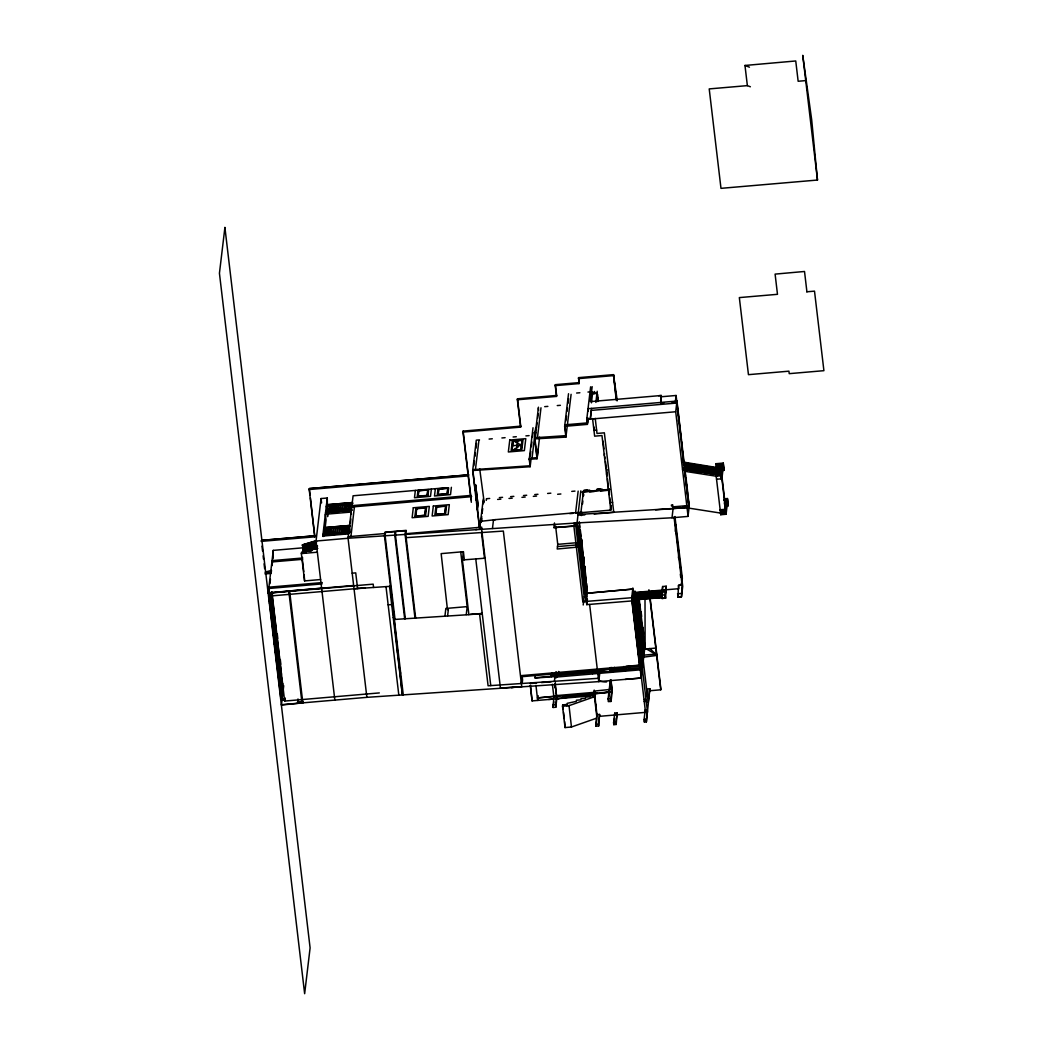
<?xml version="1.0" encoding="UTF-8"?>
<svg xmlns="http://www.w3.org/2000/svg" width="1046" height="1046" viewBox="0 0 1046 1046"><rect width="100%" height="100%" fill="white"/><g stroke="black" fill="none" stroke-linecap="round" stroke-linejoin="round"><path stroke-width="1.5" d="M665.557 591.147L663.726 591.761L663.622 590.99M625.678 670.748L625.822 669.218M632.738 589.094L587.342 593.213L632.738 589.094L633.105 592.598L678.919 588.676M373.566 587.473L373.174 584.152L268.207 593.174L273.268 550.379L316.938 546.613M269.92 583.733L270.443 579.301M265.043 573.927L271.136 573.391L271.489 570.41L265.253 572.07M272.052 565.625L272.431 562.434M273.058 558.839L273.268 550.379M269.253 601.319L270.273 592.729M269.332 601.947L270.443 592.572M269.528 603.594L270.613 594.442L271.685 603.555M272.588 592.611L272.195 595.841L365.381 587.813M270.692 612.015L272.025 600.731M270.888 613.675L272.221 602.391M271.96 622.788L273.294 611.505M273.372 610.851L273.607 608.393M272.156 624.449L273.49 613.165M273.607 612.629L273.843 610.184M273.228 633.562L274.562 622.278M273.424 635.21L274.758 623.939M274.431 645.029L275.922 632.385L271.202 592.494M276.275 629.404L276.196 630.071L271.699 592.167M274.627 646.69L276.288 632.621M274.693 647.304L276.379 633.013M275.111 650.821L276.915 634.334M275.307 652.482L277.151 636.857M276.471 660.902L277.805 649.618M276.667 662.563L278.001 651.279M277.739 671.676L279.073 660.392M277.935 673.323L279.269 662.053M279.635 659.359L281.439 674.356M288.774 590.99L301.993 702.951L302.83 702.86L289.611 590.912L353.653 585.485M279.021 682.45L280.354 671.166M279.217 684.097L280.55 672.826M280.21 693.916L282.054 678.292M280.472 696.191L282.25 679.939M281.544 693.838L282.773 683.456M281.858 696.531L283.087 686.189M283.728 685.718L281.439 705.03L302.83 702.86M320.599 579.536L304.582 580.922L301.353 553.582L301.496 552.327L312.323 550.17L312.466 548.928L317.801 548.47M379.319 692.923L284.643 701.068L285.035 697.839M303.392 545.306L302.569 552.863L303.771 545.502M303.732 545.201L302.529 552.563M305.563 544.626L304.347 552.719L305.602 544.94M304.347 552.719L305.223 544.731M307.393 544.064L306.125 552.563L307.432 544.378M306.125 552.563L307.053 544.168M308.021 550.85L309.25 543.802M304.582 580.922L304.164 574.855M308.06 551.164L308.871 543.593M308.387 551.137L309.224 543.489M311.08 543.24L310.126 550.667M309.838 551.007L310.701 543.031M310.165 550.981L311.041 542.926M312.532 542.469L311.616 550.863L312.911 542.665M312.872 542.351L311.577 550.549M314.794 536.755L310.44 497.974M314.702 541.789L313.539 549.464L314.741 542.103M326.94 511.952C327.882 483.252 327.79 545.62 327.28 498.014L321.057 498.55L316.036 541.017L334.851 700.101M316.35 542.769L315.317 549.307L316.533 541.227M297.495 703.304L298.005 698.963M317.095 549.15L317.448 545.607M327.28 498.014L322.783 536.075L348.58 533.852M323.031 535.683L323.162 536.533M323.188 534.323L348.972 532.218L323.188 534.323L323.292 535.434L349.103 533.081M323.789 529.25L323.933 529.851M323.972 527.681L349.769 525.458L323.972 527.681L324.051 528.949L349.887 526.4M326.679 504.787L352.476 502.564L326.679 504.787L326.757 506.042L352.594 503.492L342.473 504.381M326.757 506.042L339.689 504.603M325.28 528.217C323.933 543.345 323.881 528.884 325.358 528.831M324.208 535.644L326.051 520.071L325.358 514.266L351.155 512.043L351.43 514.318M327.097 528.374C326.221 542.665 326.064 529.132 327.463 528.648M330.131 505.44C328.431 522.085 329.059 504.107 330.17 505.754M326.679 534.65L327.398 528.034M329.385 511.742L330.105 505.126M321.619 588.244L268.247 592.834M329.503 527.851C328.169 542.979 328.104 528.518 329.582 528.478M332.21 504.943C330.876 520.071 330.811 505.61 332.288 505.571M328.457 534.493L329.542 528.165M331.177 511.586L331.922 505.283M331.321 528.008C330.444 542.299 330.288 528.766 331.687 528.295M334.367 505.074C332.654 521.719 333.295 503.741 334.393 505.388M330.915 534.284L331.621 527.668M333.622 511.376L334.328 504.76M332.693 534.127L333.726 527.485L333.02 534.101M335.4 511.219L336.433 504.577L335.727 511.193M334.798 533.944L335.844 527.302L335.138 533.918M337.505 511.049L338.551 504.407L337.845 511.01M336.917 533.761L337.95 527.119L337.243 533.735M339.623 510.866L340.669 504.224L339.95 510.827M339.022 533.578L340.068 526.936L339.362 533.552M341.728 510.683L342.774 504.041L342.068 510.644M341.14 533.408L342.186 526.766L341.467 533.368M343.846 510.5L344.892 503.858L344.186 510.474M343.219 532.911L344.291 526.583L343.585 533.185M345.925 510.003L346.997 503.675L346.291 510.291M343.258 533.225L344.33 526.883M345.965 510.317L346.71 504.015M345.363 533.042L346.409 526.4L345.664 532.702M348.07 510.134L349.116 503.492L348.37 509.794M345.703 533.002L346.108 526.739M348.41 510.108L349.155 503.806M348.566 526.569L347.481 532.911L348.187 526.243L349.769 526.112M351.273 503.675L350.188 510.003L350.894 503.335L352.476 503.204M347.481 532.911L348.226 526.609L349.809 526.465M350.188 510.003L350.933 503.701M351.796 510.304L325.999 512.527L325.894 511.416L351.691 509.193L351.796 510.304L325.554 512.605M349.599 529.851L349.73 525.798M350.332 523.641L350.881 518.986M350.92 536.48L354.424 506.761M352.175 573.208L355.732 572.868L357.588 588.558M415.354 490.43L414.491 497.726L430.507 496.34L431.37 489.044M417.707 496.301L418.374 490.639L428.219 489.803L427.553 495.464M418.622 490.718L417.969 496.196L427.317 495.386L427.958 489.907M416.7 508.787L415.837 516.083L424.741 515.325L425.604 508.016M418.204 496.092L418.831 490.783L427.722 490.012L427.095 495.32M435.371 488.704L434.508 496L450.512 494.614L451.375 487.318M436.718 507.062L435.855 514.357L444.746 513.599L445.609 506.303M438.222 494.366L438.849 489.057L447.74 488.286L447.113 493.594M444.942 616.042L445.844 608.458L467.196 606.615L460.724 551.935M447.61 615.859L448.355 609.557L447.466 609.635L441.151 553.622L463.391 551.7L464.346 559.741M470.439 614.316L482.219 613.505L468.883 614.656L462.41 559.976L463.391 551.7M466.255 614.59L467.196 606.615M468.883 614.656L394.355 619.467M481.356 521.797L481.722 518.62M483.605 502.747L483.788 501.152M479.552 613.74L488.09 685.784L598.364 678.305M535.84 429.095L534.676 438.875L537.029 458.763L529.263 459.272L530.139 466.725L472.687 470.504L479.643 529.328L483.265 498.994M537.474 437.568L540.991 407.796M538.193 448.982L537.029 458.763L539.605 437.163M521.379 683.522L522.189 676.67L640.636 666.367L640.44 667.963L609.857 670.604L610.21 667.675L612.093 667.505L611.622 671.493L625.691 670.277L626.162 666.289L640.793 665.034M521.483 683.574L521.823 680.763M522.216 682.986L522.516 680.462M535.421 674.67L535.016 678.056L554.955 676.592M632.098 600.914L632.202 600.012L632.098 600.914L586.754 604.627L577.47 525.968L553.935 527.629L554.485 522.961M538.219 695.76L537.67 700.428L535.957 685.392M555.583 525.968L557.753 544.351L557.204 549.006L580.805 546.81L583.89 573.221M551.948 672.696L551.556 675.938L592.101 672.447L592.533 673.729M554.38 681.469L555.021 675.991L535.055 677.743M557.165 695.668L555.792 707.24L553.125 707.475L553.909 695.825M554.864 687.719L555.439 682.855M556.014 677.991L556.407 674.748L600.77 670.917M574.319 522.791L573.901 526.282L582.818 601.685L631.719 597.724L632.869 587.983M575.601 512.736L578.163 491.097M538.455 407.195L534.676 438.875L565.912 437.11L564.644 426.337L587.329 424.388L586.754 419.42L590.624 386.811M553.125 707.475L553.792 701.827M555.792 707.24L556.498 696.296L537.369 697.943L556.537 695.982L555.138 683.352M559.152 673.885L558.708 671.454M582.818 601.685L586.388 601.372L577.039 522.935L580.831 490.875M578.294 514.004L578.137 515.325L578.033 514.501L687.484 507.572M591.539 408.411L590.284 419.106L591.317 410.398L676.736 403.05L689.092 507.428L688.896 505.767M578.268 533.199L578.922 526.413L580.386 538.834M578.294 533.408L578.974 527.576L580.255 538.337L579.562 544.142M580.7 514.266L583.498 490.639L589.683 490.103M583.106 495.634L583.38 491.633L609.648 489.371M578.268 512.501L578.569 514.985L581.236 514.763L581.602 511.703M582.504 504.041L582.87 500.982M583.681 494.117L583.681 495.686M581.328 515.586L581.484 514.266M578.922 538.768L579.615 532.963M579.667 544.966L580.282 538.468M580.347 550.667L581.066 544.561L584.165 570.815L583.459 576.83M581.354 542.129L581.563 540.337M580.935 547.306L581.105 545.437M581.027 547.895L580.648 551.072L580.269 547.856M596.978 718.04L571.456 727.009L565.036 727.571L562.513 706.246L562.683 704.86L567.128 704.468M580.595 552.733L580.922 549.869L581.654 561.689M581.864 555.178L582.06 553.596M581.903 563.742L582.347 559.937M583.04 554.132L583.119 553.465M582.138 565.847L582.478 562.996L583.21 574.764M582.897 563.925L583.093 562.343M566.958 705.867L567.259 703.317L576.294 701.382L576.438 700.219L580.883 699.839L581.014 698.676L585.459 698.297L585.603 697.133L590.049 696.754L590.192 695.59M565.036 727.571L564.657 721.609M584.439 568.593L584.675 566.592L586.309 580.438M594.677 694.819L594.455 696.728L568.946 705.697L562.513 706.246M584.139 582.53L584.845 576.542L586.322 588.963M584.243 583.354L584.897 577.405M584.871 588.728L585.538 583.08M583.21 604.993L584.178 596.835L575.418 522.712M585.59 590.755L585.211 593.932L576.764 522.542M585.525 594.063L586.178 588.467L584.91 577.706M585.616 594.899L586.218 588.597M586.375 601.437L587.368 593.004M586.754 604.627L587.407 599.123M594.193 690.085L597.161 716.523L597.018 713.96M594.403 693.276L594.494 692.57M600.143 669.845L598.757 681.613L366.871 697.342L281.479 704.69M595.789 724.329L596.939 714.666L599.606 714.431L598.678 725.963L596.011 726.199L595.789 724.329L598.456 724.107L599.606 714.431M596.011 726.199L596.821 719.4M609.19 689.798L608.092 699.146L610.759 698.924L611.897 689.249L594.076 691.105M609.282 689.092L610.393 679.639M609.7 689.406L610.851 679.678M608.458 700.99L611.047 701.421L612.198 691.733L610.838 680.279M608.798 698.087L609.321 693.733M610.223 690.007L610.969 683.626M614.329 667.309L614.08 669.414L623.691 668.59L623.939 666.485M613.584 722.799L614.721 713.137L617.114 712.927L616.186 724.46L613.806 724.656L613.584 722.799L615.963 722.59L617.114 712.927L614.943 714.993L599.829 716.301M613.806 724.656L614.564 718.223M632.15 599.502L662.118 597.554L632.215 600.129L633.118 592.298L632.32 599.11M633.314 600.025L632.738 604.797L640.387 669.427L641.329 661.464L634.072 600.077M633.288 606.785L633.902 601.189M633.928 612.172L634.556 606.863M635.353 601.332L635.72 598.234M635.406 602.483L635.916 598.22M635.68 604.784L636.452 598.325M635.197 612.25L634.621 618.722L633.157 606.288L633.863 600.326L635.327 612.747M635.876 606.445L636.831 598.364M636.177 608.929L637.354 598.979L638.845 611.596L637.668 621.546M636.308 609.426L637.393 599.855M637.55 598.979L637.799 596.821L639.08 607.595M592.167 386.667L590.389 401.612L661.307 395.506L660.706 403.128L663.949 402.854M660.941 403.56L661.268 400.775M635.157 622.527L635.772 616.931M636.962 614.904L638.06 605.621M638.178 604.366L638.688 600.051M635.785 627.914L636.413 622.605M638.701 611.099L637.615 620.67L636.282 609.308M638.831 610.04L639.328 605.438M636.426 633.301L637.053 627.992M637.092 628.123L636.491 634.464L635.014 622.03L635.72 616.068L637.197 628.489M637.942 623.847L640.23 604.444M638.23 626.332L640.335 608.537M637.014 638.269L637.629 632.673M638.661 629.313L639.76 620.03M639.904 618.866L640.414 614.551M637.655 643.656L638.282 638.348M639.315 634.791L640.414 625.508M640.531 624.253L641.041 619.938M638.295 649.043L638.923 643.735M638.949 643.865L638.348 650.207L636.883 637.772L637.589 631.81L639.054 644.231M639.956 640.27L641.054 630.973M641.185 629.927L641.682 625.325M640.021 641.433L641.093 631.104M639.485 648.415L639.198 655.698M640.296 643.735L642.401 625.926M640.492 645.395L642.597 627.587M640.78 647.879L641.956 637.929L643.447 650.534L642.27 660.484M639.511 659.398L640.139 654.09M640.923 648.376L641.996 638.792M642.152 637.929L642.649 633.314M640.152 664.785L640.78 659.477M640.819 659.608L640.204 665.949L638.74 653.515L639.446 647.552L640.91 659.974M641.564 653.855L642.662 644.558M642.793 643.303L643.303 639.001M643.316 650.037L642.231 659.621L640.884 648.245M643.447 648.991L643.931 644.375M649.814 595.266L649.775 596.808M650.037 593.448L649.997 594.978M650.246 591.618L650.207 593.16M642.545 662.785L644.65 644.977M642.44 664.537L644.702 645.395M645.081 645.46L641.237 678.03L625.22 679.403M661.451 396.748L676.082 395.48L675.324 401.873L672.081 402.148M688.046 516.162L675.703 411.758L676.971 401.049L588.009 408.698L588.31 411.183M678.37 421.172L678.749 417.982M644.088 719.556L645.225 709.881L647.239 709.698L646.376 721.871L644.375 722.041L644.088 719.556L646.088 719.387M646.938 696.636L647.853 688.896L649.867 688.713L646.376 721.871M644.375 722.041L644.767 718.785M649.867 688.713L648.219 702.651L643.264 660.824M661.621 595.148L662.641 586.518L666.197 586.218L665.57 598.155L662.013 598.456L661.621 595.148L665.178 594.834L665.57 598.155M662.013 598.456L662.641 586.518M316.18 541.867L302.477 545.75L302.372 544.927L316.075 541.044L348.057 538.259L577.039 522.935L672.003 517.783L673.31 506.826L687.719 505.584M666.197 586.218L665.008 596.429L665.596 591.448M675.298 531.381L676.043 525M682.685 470.399L683.901 470.295M683.6 465.431L681.508 441.373M684.202 465.509L684.594 462.188L683.365 462.293M684.855 468.935L685.81 468.229L684.764 469.053L685.326 463.456M725.898 512.632L720.485 513.063L689 508.147L684.725 470.569M685.771 463.417L685.156 468.595M687.013 463.613L686.006 469.249L686.621 464.071M650.063 690.726L660.745 689.798L660.85 688.817L650.167 598.469M688.333 463.823L687.314 469.458L687.889 463.862M688.634 469.68L689.196 464.084M678.423 557.897L679.181 551.504M689.641 464.045L688.582 469.262M690.961 464.254L689.955 469.889L690.517 464.293M692.269 464.463L691.262 470.099L691.824 464.502M674.539 517.299L682.711 586.375L681.482 596.782L677.926 597.083L678.527 585.355L682.11 584.845M693.59 464.685C691.393 481.827 694.309 454.265 693.184 468.987M692.583 470.321L693.145 464.712M678.253 594.285L677.926 597.083L681.482 596.756L682.084 585.054L674.029 516.92M693.851 470.112L694.91 464.895M694.047 469.236L694.466 464.934M674.932 516.502L682.332 578.124L681.456 584.413L682.188 577.823M695.773 465.143L695.211 470.739M696.218 465.104L695.289 471.628L700.428 471.184M697.538 465.313C695.342 482.468 698.257 454.905 697.12 469.615M696.675 469.654L697.094 465.352M698.846 465.535L697.839 471.171L698.401 465.575M700.166 465.745L699.159 471.38L699.722 465.784M700.467 471.589L701.042 465.993M700.689 471.158L700.532 472.452L706.128 471.994L706.743 466.804L706.181 472.413L706.743 466.804M700.912 471.55L701.487 465.954M702.794 466.176L701.788 471.811L702.35 466.215M704.115 466.385L703.108 472.021L703.67 466.424M704.978 466.634L704.416 472.23L705.422 466.594M706.298 466.843L705.788 473.263L710.94 472.884M707.004 472.243L708.064 467.026M707.044 472.661L707.619 467.065M708.312 472.452L709.371 467.235M708.364 472.87L708.927 467.274M710.247 467.484L709.685 473.08M710.077 472.635L710.692 467.444M710.992 473.302L711.555 467.706M711.188 472.805L711.032 474.086L716.432 473.629M711.437 473.263L711.999 467.667M713.32 467.876L712.313 473.511L712.875 467.915M714.64 468.085L713.62 473.72L714.196 468.124M715.503 468.333L714.941 473.943L715.948 468.307M716.85 470.975L716.144 463.692L723.257 463.077L723.963 470.36L723.074 470.439L722.289 463.809M715.961 474.269L717.046 465.104L722.381 464.646L721.309 473.812L726.081 514.253L720.746 514.724L715.961 474.269L717.739 474.126L718.707 465.941L720.485 465.784L719.596 474.583L717.739 474.126M717.059 467.758L716.602 475.028L717.098 470.818M683.888 467.902L716.196 473.511M717.818 474.74L718.707 465.941M719.596 474.583L720.485 465.784M721.152 472.857L721.635 468.726M721.505 473.145L722.459 467.287L721.531 475.734L716.183 476.139M723.963 470.36L723.257 463.077M722.655 468.948L721.021 477.185L721.505 475.472M722.969 469.615L721.897 478.78L716.549 479.238M720.746 514.724L721.112 511.664M724.368 503.989L724.682 501.269M725.349 508.278L725.832 504.185M725.885 512.605L726.656 502.773L725.689 510.945L720.799 511.363M727.454 498.55L728.16 505.833L727.454 498.55L724.603 498.785M726.081 514.253L727.166 505.087L726.578 500.119L725.493 509.284L720.158 509.742M261.422 541.41L261.539 540.416L314.911 535.814L314.794 536.82L261.422 541.357L261.539 540.364L314.911 535.761M309.198 489.593L309.315 488.587L468.647 474.806M463.012 432.076L463.13 431.096L520.725 426.14L517.495 398.801L556.642 395.44L555.361 384.667L579.157 382.614L579.039 383.594L555.243 385.634L556.524 396.408L517.378 399.781L520.62 427.121L463.012 432.076L471.315 502.276M472.687 470.504L476.296 440.157L479.499 439.882M473.838 465.797L474.4 461.011M474.976 456.239L475.355 453.049M475.93 448.263L476.492 443.478M475.446 469.51L478.872 440.758M474.989 489.973L475.616 484.638L477.97 504.525L477.342 509.86M475.054 490.6L475.669 485.514L476.728 494.523L476.126 499.609M476.205 500.223L476.806 495.137L477.865 504.159L477.264 509.232M481.186 522.202L481.748 516.502M482.128 513.325L482.703 508.565M483.265 503.806L483.788 499.36L479.683 468.778M486.272 500.406L486.416 499.138M492.47 528.478L493.503 519.81L580.935 512.279L581.236 514.763M517.378 399.781L517.495 398.801M520.96 449.584L522.072 440.288L513.168 441.059L512.069 450.342L513.168 449.715M516.515 449.963L517.626 440.68M520.62 427.121L520.725 426.14M529.263 459.272L533.015 427.749M530.23 456.095L530.793 451.401M531.342 446.707L531.904 442.013M532.466 437.32L533.029 432.626M530.139 466.725L531.028 459.325M532.048 458.07L535.591 428.35M535.081 440.026L536.01 432.246M536.559 427.566L537.121 422.898M537.67 418.23L538.206 413.745M555.243 385.634L555.361 384.667M556.524 396.408L556.642 395.44M564.644 426.337L568.527 393.727M554.119 699.016L532.087 700.898L530.479 685.326M565.873 420.95L566.448 416.164M567.01 411.392L567.39 408.202M567.965 403.416L568.54 398.631M565.912 437.11L571.103 394.329M579.039 383.594L578.569 377.645L613.479 374.638L617.284 400.788M591.448 402.841L592.755 391.649M594.311 393.479L594.546 391.492M595.88 402.435L597.214 391.256M596.991 400.631L597.423 396.983L597.959 401.494M597.083 401.455L597.344 399.297M594.324 427.252L593.945 430.377L596.612 430.141M602.849 442.994L603.071 441.164M616.238 399.912L613.479 374.638L616.552 400.553M604.327 455.428L604.549 453.598M604.719 458.736L604.928 456.906M606.575 474.479L607.151 469.641M608.053 486.913L607.53 478.872M608.445 490.221L608.654 488.39L609.373 494.784M610.132 500.825L609.91 502.655L612.577 502.42M610.328 510.147L610.89 505.388M576.268 513.089L610.786 510.108L611.348 505.427M656.823 655.424L642.336 657.306M682.319 578.033L681.561 584.413M514.423 448.995L515.848 448.185M517.26 447.374L518.685 446.564M520.137 445.727L521.509 444.942L520.267 444.354M302.372 544.927L315.814 540.743M302.477 545.75L315.918 541.58M555.74 698.806L612.198 691.733M511.52 687.549L517.94 686.777M289.598 591.003L268.207 593.174M750.374 86.766L747.367 85.628L744.974 65.467L795.745 60.969L798.15 81.261L805.734 80.607M658.64 395.728L661.307 395.506L660.667 402.449M716.131 476.192L684.633 471.275M548.653 699.473L553.177 699.081M556.197 698.82L559.218 698.545M747.367 85.628L709.214 88.91L720.982 188.345L817.488 180.043L811.683 119.806L802.74 55.333L817.488 180.043M806.688 291.808L814.507 291.141L823.908 370.676L789.22 373.657L788.932 371.173L748.452 374.664L739.339 297.6L777.479 294.318L775.099 274.117L799.183 271.947L804.518 271.489L806.911 291.782M578.451 378.626L613.374 375.619M576.634 393.035L579.876 392.747M587.97 392.054L591.212 391.779M590.977 393.767L596.978 393.257L592.52 393.636M544.718 406.659L547.856 406.384M557.257 405.573L560.395 405.312M586.754 419.42L675.703 411.758M489.097 439.059L492.3 438.784M501.897 437.96L505.1 437.686M513.102 436.993L516.306 436.718M525.903 435.894L529.093 435.62M512.618 445.701L521.509 444.942M468.634 474.884L309.315 488.587L310.061 494.889M468.516 475.878L309.211 489.528L314.794 536.82M716.065 464.346L723.178 463.731M445.91 487.789L353.077 495.791L348.057 538.259L366.871 697.342M685.797 468.412L684.764 469.053M682.541 469.262L683.757 469.471M718.785 466.568L720.563 466.411M722.577 466.294L723.479 466.215M722.773 467.954L723.662 467.876M719.517 473.969L721.309 473.812M351.914 505.676L470.582 495.451M351.757 506.996L471.641 496.667M721.178 475.904L721.845 475.838M716.262 476.754L716.628 476.1M486.482 498.72L489.698 498.445M499.347 497.608L502.564 497.334M510.618 496.641L513.834 496.366M523.484 495.529L526.7 495.255M534.754 494.562L537.971 494.287M547.62 493.451L550.837 493.176M571.757 491.385L574.973 491.097M584.06 490.326L587.264 490.051M596.874 489.214L600.077 488.94M597.41 489.436L602.038 489.044M483.644 500.629L483.448 503.152M497.621 499.426L500.864 499.151M508.984 498.445L512.226 498.171M521.954 497.334L525.197 497.059M533.303 496.353L536.559 496.079M557.636 494.261L560.878 493.987M581.968 492.169L609.543 489.803M589.656 491.934L594.298 491.528M600.469 491.005L606.654 490.469M325.698 528.478L348.266 526.53M724.263 499.478L727.375 499.204M481.186 521.261L495.543 519.64M569.782 513.638L573.025 513.364M723.91 500.341L727.467 500.04M581.733 515.129L584.845 514.854M594.18 514.057L613.754 512.357L604.353 432.822L597.005 433.462L595.226 418.361M683.012 506.826L686.215 506.552M348.24 536.703L384.719 533.565M726.186 504.486L726.852 504.42M727.166 505.087L728.055 505.009M405.835 533.721L481.709 527.171L481.866 532.519M475.655 529.603L476.989 529.485M720.263 510.605L725.597 510.147M725.375 511.376L726.042 511.311L721.648 474.178M720.524 512.854L725.192 512.448M553.935 527.629L577.51 525.602M672.003 517.783L688.02 516.41L689.144 506.865L684.79 469.994L690.19 469.523L690.033 470.805L695.655 470.7M301.353 553.582L317.356 552.196M272.065 560.63L302.791 557.976M271.908 561.95L302.634 559.309M557.753 544.351L580.138 542.429M557.492 546.587L579.497 544.705M265.161 572.933L271.254 572.397M462.41 559.976L485.083 558.198M322.273 582.57L268.927 587.172L269.214 589.643M322.142 583.89L268.77 588.493L269.776 596.978M390.433 586.309L389.543 586.388L402.383 694.923L390.433 586.322L354.045 588.793M392.59 604.536L388.144 604.863M682.084 585.054L678.527 585.355L678.789 587.564M663.033 589.839L666.59 589.526M584.178 596.835L586.558 596.625M639.263 593.2L632.895 593.121L662.798 590.545L656.574 591.709M645.565 592.651L651.854 592.114M665.583 591.343L663.648 591.278M632.738 595.449L635.903 595.292M640.623 594.886L648.494 594.206M653.214 593.801L662.589 592.363L632.752 595.566M393.231 617.585L394.12 617.506M637.262 596.978L645.134 596.298M649.854 595.893L657.725 595.213M677.533 593.775L681.09 593.474M632.255 598.587L662.157 596.011L659.072 596.913M633.902 599.07L641.773 598.404M646.493 597.985L654.351 597.318M398.055 650.73L397.166 650.808L398.055 650.743M397.388 652.678L398.278 652.599M638.923 596.56L645.12 649.004L655.803 648.089M399.794 673.036L400.683 672.957M643.695 655.149L656.509 654.038M520.738 675.664L639.498 665.426L639.917 668.59M575.182 672.5L579.994 672.094M588.022 671.401L592.834 670.983M551.242 674.709L591.605 671.231L609.896 671.767M284.826 698.78L282.159 699.016L281.152 690.517M640.361 668.669L609.779 671.297L609.557 669.375L551.281 674.382L551.477 676.644M285.192 700.062L282.002 700.336L280.995 691.851M554.877 677.193L640.649 669.806M297.652 701.944L302.987 701.487M530.152 683.548L536.611 682.999M541.449 682.58L551.15 681.744M501.139 688.124L510.814 687.287M511.115 687.51L520.267 686.725M556.577 695.59L595.069 692.269M553.935 696.754L597.436 693.014M600.456 692.753L609.53 691.968M563.232 696.27L609.491 692.282M591.67 695.459L594.638 695.211M594.599 695.525L556.786 698.78L556.498 696.296M552.824 704.978L555.491 704.756M644.009 699.578L646.01 699.408M644.244 701.539L646.245 701.356M617.336 714.784L645.526 712.365L640.91 673.31M662 598.39L665.557 598.09M655.594 509.86L687.484 507.545M406.149 537.657L503.348 531.067L521.771 686.83M589.643 604.562L598.757 681.613L641.237 678.03L631.719 597.724M605.294 672.003L591.918 672.853L591.605 671.231M684.555 462.293L717.02 467.562L717.007 469.406M717.203 468.203L684.476 462.907L684.633 464.149L717.347 469.445M686.268 463.796L695.695 465.326M712.967 468.124L716.105 468.634M683.862 468.098L716.588 473.393M685.575 469.393L716.327 474.374M685.548 469.589L714.771 474.322M744.974 65.467L749.446 67.179M513.168 441.059L513.965 441.425M515.26 442.027L516.515 442.615M517.757 443.19L519.012 443.779M644.192 647.605L655.463 654.234M649.723 648.507L655.672 653.972M663.7 591.644L663.674 590.768M640.178 660.68L640.466 662.131L640.296 659.712M632.529 597.266L662.445 594.808M725.022 510.997L725.218 512.658M720.629 475.76L720.995 478.859M716.144 463.692L716.928 470.308M716.615 473.197L716.693 474.609M720.707 510.566L720.995 513.05M686.516 463.234L686.673 464.476M684.594 462.188L684.725 463.326M676.971 401.049L685.614 475.394M686.254 479.604L686.764 485.083M687.209 487.684L687.719 493.163M688.281 498.001L688.856 502.838M676.082 395.48L681.325 439.778M673.31 506.826L673.402 507.65M680.345 574.11L680.724 577.34M648.899 589.761L649.291 593.043M649.867 597.854L660.745 689.798M641.093 611.675L641.656 616.421M642.963 627.561L643.721 633.889M638.23 595.972L639.472 605.935L638.884 610.916L637.406 598.482M640.152 616.709L641.433 627.482M642.414 635.772L643.682 646.533M639.76 618.369L641.237 630.803L641.826 625.822L640.348 613.387L638.635 629.195L639.969 640.557M639.707 618.866L641.198 631.47M635.746 595.318L635.249 591.199L634.7 595.854L634.19 591.67M636.857 604.784L638.152 615.741M639.211 624.671L640.505 635.628M641.473 643.735L642.767 654.678M635.027 598.587L635.367 601.62M634.111 591.448L634.661 596.181M635.04 599.332L642.597 663.203M633.732 590.925L634.294 595.723M634.674 598.927L642.636 666.184M633.536 592.232L633.915 595.449M634.477 600.26L642.453 667.688M642.362 668.499L647.526 712.182M633.601 604.13L634.883 614.904M635.471 619.873L636.739 630.646M637.328 635.615L638.609 646.389M639.198 651.37L640.466 662.131M631.902 601.254L639.498 665.426M597.593 394.381L598.325 400.631M603.437 444.275L603.987 448.93M605.49 461.574L606.222 467.784M606.798 472.648L607.164 475.76M609.766 497.713L610.106 500.995M610.786 510.108L601.973 435.541L594.638 436.169L592.559 418.583M597.279 398.147L597.632 401.089M578.569 377.645L579.013 381.372M611.099 681.064L611.988 688.543M615.963 722.59L616.186 724.46M614.721 713.137L614.943 714.993M610.759 698.924L611.047 701.408L608.38 701.631L608.171 698.506M585.159 566.383L585.276 567.416M581.746 539.265L582.138 542.495M583.851 557.034L584.23 560.277M579.392 522.006L579.85 527.21M580.373 530.244L581.145 536.729M581.511 539.867L583.223 554.367M583.459 556.38L584.073 562.879M586.675 583.524L587.316 590.349M579 522.202L587.342 593.213M581.118 545.724L583.864 572.188L580.909 547.176M578.046 529.093L578.425 532.322M578.36 532.793L579.628 543.567M581.158 555.334L581.537 558.551M583.367 574.097L583.746 577.314M584.283 582.923L585.564 593.697M598.456 724.107L598.678 725.963M594.716 694.505L595.292 699.369M595.867 704.233L596.246 707.475M594.455 696.728L596.756 716.183M538.35 408.032L538.625 410.307M568.985 705.357L571.456 727.009M563.271 695.956L563.467 698.205M562.683 704.86L563.219 709.423M563.572 712.47L564.291 718.563M556.041 671.689L556.694 677.233M555.086 683.744L556.537 695.982M552.38 684.293L553.831 696.518M530.283 685.666L532.087 700.898M522.189 676.67L522.582 679.978M482.036 532.506L500.459 688.281M481.487 532.545L484.52 558.237M475.08 489.162L472.779 469.693L530.257 465.758L529.381 458.305L537.16 457.625L534.82 437.751L566.095 435.633L564.827 424.833L587.499 422.885L586.924 417.903M477.434 509.049L479.735 528.518M463.13 431.096L471.262 499.883M475.76 558.826L490.757 685.601M415.654 618.029L405.756 534.336L406.227 530.374L384.876 532.218L384.457 535.787L403.272 694.858M414.987 618.068L405.09 534.388L405.534 530.688L395.859 531.512L395.44 535.042L405.338 618.722M404.671 618.774L394.773 535.081L395.192 531.577L385.516 532.414L385.124 535.735L395.022 619.428M386 586.623L398.827 695.172M352.437 502.891L352.554 503.819M350.855 503.021L350.972 503.963M349.076 503.178L349.194 504.107M348.749 503.204L348.854 504.146M346.971 503.361L347.076 504.29M346.631 503.388L346.736 504.329M349.325 527.576L349.913 532.532M349.22 528.426L349.665 532.153M348.148 525.929L348.253 526.857M344.853 503.544L344.958 504.473M344.513 503.571L344.631 504.499M346.37 526.086L346.474 527.014M346.03 526.112L346.148 527.04M342.735 503.727L342.853 504.656M342.408 503.754L342.513 504.682M344.252 526.269L344.369 527.197M343.925 526.295L344.029 527.223M340.63 503.911L340.735 504.839M340.29 503.937L340.408 504.865M342.147 526.452L342.251 527.38M341.807 526.478L341.924 527.406M338.512 504.094L338.629 505.022M338.185 504.12L338.289 505.048M340.028 526.635L340.146 527.563M339.702 526.661L339.806 527.589M336.407 504.277L336.511 505.205M336.067 504.303L336.184 505.231M337.923 526.818L338.028 527.746M337.583 526.844L337.701 527.772M335.805 527.001L335.923 527.929M335.478 527.027L335.583 527.955M333.687 527.171L333.805 528.112M333.36 527.21L333.465 528.138M321.057 498.55L321.58 502.904M302.817 545.162L302.909 545.986M302.072 557.165L303.785 571.639M270.849 570.894L271.136 573.391M277.229 633.641L277.791 638.478M280.276 659.411L280.851 664.249M271.882 591.788L284.643 701.068M277.072 637.524L279.426 657.411M276.798 639.838L281.701 681.273M271.123 593.147L275.843 633.052M276.719 640.505L281.622 681.94M271.882 605.216L272.967 614.329M273.163 615.989L274.235 625.103M274.431 626.75L275.503 635.876M276.392 643.329L277.465 652.443M277.661 654.103L278.746 663.216M278.942 664.877L280.014 673.99M280.21 675.638L281.296 684.751M270.273 597.266L271.359 606.379M271.555 608.04L272.627 617.153M272.823 618.801L273.895 627.914M274.091 629.574L275.176 638.688M276.052 646.153L277.138 655.267M277.334 656.914L278.406 666.027M278.602 667.688L279.687 676.801M279.883 678.462L280.956 687.575M269.541 592.337L269.933 595.645M269.946 600.077L271.019 609.19M271.215 610.851L272.3 619.964M272.496 621.625L273.568 630.738M273.764 632.399L274.837 641.512M275.726 648.965L276.798 658.078M276.994 659.738L278.079 668.852M278.275 670.512L279.347 679.625M279.544 681.286L280.629 690.399M269.606 602.901L274.51 644.336M275.386 651.789L280.289 693.21M261.997 546.169L262.559 551.046M263.134 555.818L263.5 559.074M264.076 563.846L264.651 568.723M634.412 615.466L634.569 617.558M644.99 592.768L644.99 595.985M645.003 599.188L645.12 649.004M606.628 681.9A13.546 12.565 6.7 0 1 599.711 680.789M326.535 506.016L326.6 507.284L326.535 506.016M413.301 507.768L412.124 517.718L428.141 516.345L429.318 506.395L413.301 507.768M415.85 508.539L414.909 516.502L425.591 515.573L426.533 507.611L415.85 508.539M417.982 490.522L417.276 496.497L427.945 495.582L428.651 489.606L417.982 490.522M416.491 508.722L415.602 516.188L424.951 515.39L425.827 507.925L416.491 508.722M433.319 506.042L432.142 515.992L448.146 514.619L449.322 504.669L433.319 506.042M435.868 506.813L434.927 514.776L445.596 513.848L446.537 505.885L435.868 506.813M437.999 488.796L437.293 494.771L447.963 493.856L448.669 487.881L437.999 488.796M436.509 506.996L435.62 514.462L444.968 513.664L445.844 506.199L436.509 506.996M438.64 488.992L437.986 494.47L447.322 493.66L447.976 488.194L438.64 488.992M588.061 418.269L587.342 424.388L588.048 418.282M642.61 632.451L642.022 637.432L643.486 649.854L644.075 644.872L642.61 632.451M224.903 227.479L219.438 273.268L304.648 993.7L310.1 947.911L224.903 227.479M509.768 440.039L508.343 451.977L524.36 450.604L525.785 438.666L509.768 440.039M512.318 440.797L511.141 450.761L521.81 449.832L523 439.882L512.318 440.797M512.958 440.994L511.834 450.447L521.17 449.649L522.294 440.196L512.958 440.994M672.604 504.904L671.401 505.009L671.532 506.042L672.748 505.937L672.604 504.904M662.693 591.448L632.791 594.023L662.693 591.448M662.471 593.278L632.582 595.854L662.471 593.278M662.262 595.096L632.359 597.684L662.262 595.096"/></g></svg>
